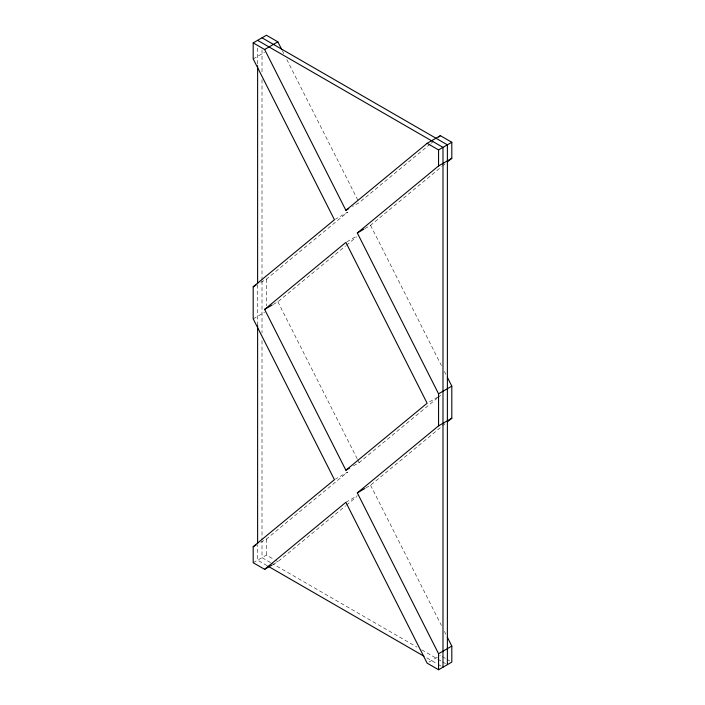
<?xml version="1.0" encoding="UTF-8"?>
<svg xmlns="http://www.w3.org/2000/svg" width="705" height="705" viewBox="0 0 705 705"><rect width="100%" height="100%" fill="white"/><g stroke="black" fill="none" stroke-linecap="round" stroke-linejoin="round"><path stroke-width="0.53" stroke-dasharray="3.52 2.64" d="M260.762 282.405L266.437 279.136L347.688 212.117L335.386 219.22M430.217 144.049L359.118 202.688L352.5 206.512M431.063 143.353L433.601 141.256M273.143 304.498L277.867 301.766L345.582 245.922M346.428 245.225L356.58 236.845M364.882 228.596L370.557 225.318L441.647 166.68M442.493 165.983L445.031 163.895M260.762 542.321L266.437 539.052L347.688 472.033L335.386 479.136M353.443 465.882L359.118 462.603L436.985 398.378M437.831 397.682L440.369 395.584L428.076 402.687M273.143 564.414L277.867 561.682L345.582 505.837M346.428 505.141L356.58 496.761M365.825 487.966L370.557 485.234L441.647 426.595M442.493 425.899L445.031 423.811M253.192 58.929L264.542 52.373M346.825 241.85L357.232 235.849M253.192 318.845L264.542 312.289M345.882 502.312L357.232 495.765M253.192 562.731L266.437 555.082L274.06 559.488M429.019 662.057L440.369 655.5M275.012 560.034L277.867 561.682M442.273 656.602L446.089 658.805M447.04 659.351L449.896 661.008M270.57 562.572L262.013 557.637L262.013 541.114M271.522 563.119L416.963 647.093M421.722 649.843L436.933 658.62M437.884 659.166L441.683 661.361M442.634 661.916L445.489 663.564M267.116 565.666L257.616 560.175L257.616 544.753M426.825 657.871L437.285 663.907M438.228 664.454L441.083 666.102M282.326 50.681L283.815 53.624M286.785 59.502L358.131 200.722M370.557 225.318L441.4 365.56M444.37 371.447L445.86 374.39M277.867 301.766L357.135 458.682M357.638 459.66L359.118 462.603M370.557 485.234L441.4 625.476M444.37 631.363L445.86 634.306M266.437 279.136L266.437 305.855M266.437 539.052L266.437 555.082M262.013 49.914L262.013 73.047M262.013 79.656L262.013 280.096M262.013 281.198L262.013 332.963M262.013 340.674L262.013 540.012M257.616 48.055L257.616 65.671M257.616 284.838L257.616 325.587"/><path stroke-width="1.06" d="M272.192 564.961L264.631 569.332L253.192 562.731L253.192 546.692L334.443 479.682L253.192 318.845L253.192 286.776L334.443 219.766L253.192 58.929L253.192 42.89L266.437 35.25L277.867 41.851L281.833 49.694M253.192 42.89L264.631 49.5L345.882 210.328L427.133 143.318L440.369 135.668L451.808 142.269L451.808 158.308L447.578 161.797M438.677 137.07L440.369 135.668M264.631 309.416L345.882 242.397L427.133 403.234L345.882 470.244L264.631 309.416L272.192 305.045M264.631 569.332L345.882 502.312L427.133 663.149L438.563 669.75L438.563 653.72L357.312 492.883L438.563 425.864L438.563 393.804L357.312 232.967L438.563 165.948L451.808 158.308M447.578 421.713L451.808 418.224L451.808 386.155L447.349 377.325M264.631 49.5L277.867 41.851M427.133 143.318L438.563 149.918L451.808 142.269M345.882 210.328L348.719 208.689M253.192 286.776L256.03 285.137M357.312 232.967L363.939 229.143M438.563 393.804L451.808 386.155M345.882 470.244L349.662 468.058M438.563 425.864L451.808 418.224M253.192 546.692L256.03 545.053M357.312 492.883L364.882 488.512M438.563 653.72L451.808 646.071L447.349 637.25M438.563 669.75L451.808 662.11L451.808 646.071M262.013 37.806L447.384 144.825L447.384 664.656M257.616 40.344L442.987 147.363L442.987 667.194M268.067 566.212L423.969 656.223M438.563 149.918L438.563 165.948M257.616 65.671L257.616 283.736M257.616 325.587L257.616 543.652"/></g></svg>
